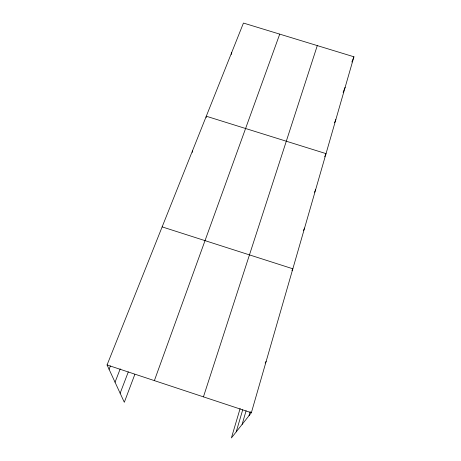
<?xml version="1.0" encoding="UTF-8"?>
<svg xmlns="http://www.w3.org/2000/svg" width="461" height="461" viewBox="0 0 461 461"><rect width="100%" height="100%" fill="white"/><g stroke="black" fill="none" stroke-linecap="round" stroke-linejoin="round"><path stroke-width="0.69" d="M192.364 152.355L192.433 150.943M206.171 117.624L206.28 116.224L326.031 153.628L324.671 156.815M231.474 54.45L231.733 52.427M240.129 408.504L231.393 437.95L251.36 412.722L353.933 56.795L243.448 23.05L107.067 364.956L124.314 402.28L134.831 374.395M249.026 415.666L250.214 411.564M242.117 424.397L246.105 410.751M236.216 431.853L242.716 409.789M203.439 396.858L317.295 45.604M154.377 380.619L279.729 34.131M120.142 393.25L128.296 371.912M115.043 382.209L120.229 368.863M109.073 369.307L110.392 365.976M351.858 62.033L353.933 56.795M343.117 92.327L345.139 87.313M334.542 122.712L335.85 119.543M314.5 192.277L315.624 189.736M303.424 230.552L304.577 228.057M291.951 270.595L292.839 268.792L162.139 226.887M265.138 363.038L266.147 361.407M107.067 364.956L251.36 412.722"/></g></svg>
